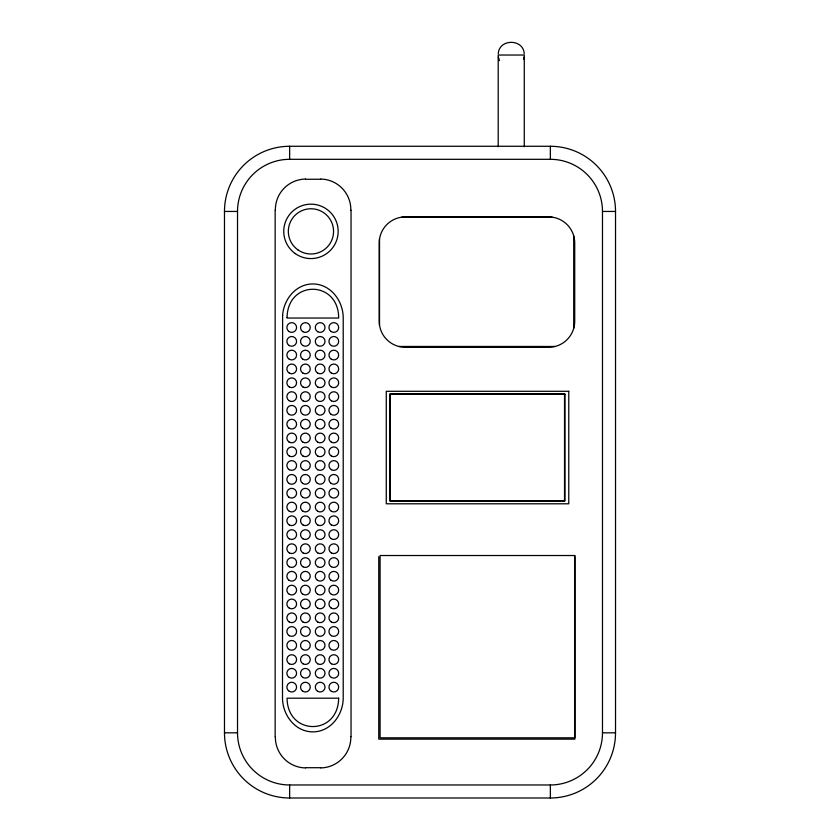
<?xml version="1.0" encoding="UTF-8"?>
<svg xmlns="http://www.w3.org/2000/svg" width="840" height="840" viewBox="0 0 840 840"><rect width="100%" height="100%" fill="white"/><g stroke="black" fill="none" stroke-linecap="round" stroke-linejoin="round"><path stroke-width="1.26" d="M498.267 53.76C498.96 38.556 523.519 38.556 524.212 53.76M524.139 56.952L523.614 59.126M289.653 146.276L550.347 146.276A65.174 65.174 0 0 1 615.521 211.449L615.521 732.827A65.174 65.174 0 0 1 550.347 798L289.653 798A65.174 65.174 0 0 1 224.48 732.827L224.48 211.449A65.174 65.174 0 0 1 289.653 146.276L289.653 159.306A52.143 52.143 0 0 0 237.521 211.449L237.521 732.827A52.143 52.143 0 0 0 289.653 784.97L289.653 798M289.653 159.306L550.347 159.306A52.143 52.143 0 0 1 602.48 211.449L615.521 211.449M305.508 179.256L320.691 179.256M224.48 211.449L237.521 211.449M401.73 217.182L552.206 217.182M398.832 346.469L555.093 346.469M224.48 732.827L237.521 732.827M550.347 798L550.347 784.97A52.143 52.143 0 0 0 602.48 732.827L615.521 732.827M305.508 767.707L320.691 767.707M289.653 784.97L550.347 784.97M499.454 60.606L498.351 56.952M602.48 211.449L602.48 732.827M574.844 556.658L574.844 739.148L378.756 739.148L378.756 556.658M573.72 235.851L573.72 328.356M550.347 146.276L550.347 159.306M524.276 146.759L524.276 55.03L498.204 55.03L498.204 146.759M379.522 238.917L379.522 325.29M351.046 210.231L351.046 736.732M275.153 210.231L275.153 736.732M320.691 179.046A30.671 30.671 0 0 1 350.837 210.231M275.363 210.231A30.671 30.671 0 0 1 305.508 179.046M305.508 767.918A30.671 30.671 0 0 1 275.363 736.743M350.837 736.743A30.671 30.671 0 0 1 320.691 767.918M287.07 317.394L287.06 318.045L338.656 318.045C338.751 280.182 287.774 279.405 287.07 317.394M338.646 698.187C338.257 735.998 287.448 735.998 287.06 698.187L338.646 698.187M282.618 315.305L282.502 697.421C282.261 712.425 292.089 728.112 307.335 731.304A26.828 26.828 0 0 0 318.381 731.304C333.627 728.112 343.455 712.425 343.214 697.421L343.214 318.392C343.455 303.387 333.627 287.711 318.381 284.519A26.828 26.828 0 0 0 307.335 284.519C293.192 287.469 283.531 301.34 282.618 315.305M548.657 216.93L405.279 216.93A26.072 26.072 0 0 0 379.207 243.002L379.207 321.206A26.072 26.072 0 0 0 405.279 347.277L548.657 347.277A26.072 26.072 0 0 0 574.718 321.206L574.718 243.002A26.072 26.072 0 0 0 548.657 216.93M568.764 391.293L386.274 391.293L386.274 503.79L568.764 503.79L568.764 391.293M564.522 393.95L389.897 393.95L389.897 500.913L564.522 500.913L564.522 393.95M564.911 394.128L390.128 394.128L390.128 500.955L564.911 500.955L564.911 394.128M574.812 555.524L380.09 555.524L380.09 737.814L574.812 737.814L574.812 555.524M297.895 249.837A22.607 22.607 0 0 0 333.469 233.447A22.607 22.607 0 0 0 301.487 210.84A22.607 22.607 0 0 0 297.895 249.837M295.25 253.596A27.216 27.216 0 0 0 338.048 233.877A27.216 27.216 0 0 0 299.565 206.661A27.216 27.216 0 0 0 295.25 253.596M331.38 677.481A4.872 4.872 0 0 0 338.688 673.271A4.872 4.872 0 0 0 331.38 669.05A4.872 4.872 0 0 0 331.38 677.481M317.719 677.481A4.872 4.872 0 0 0 325.017 673.271A4.872 4.872 0 0 0 317.719 669.05A4.872 4.872 0 0 0 317.719 677.481M289.296 677.481A4.872 4.872 0 0 0 296.594 673.271A4.872 4.872 0 0 0 289.296 669.05A4.872 4.872 0 0 0 289.296 677.481M302.957 677.481A4.872 4.872 0 0 0 310.254 673.271A4.872 4.872 0 0 0 302.957 669.05A4.872 4.872 0 0 0 302.957 677.481M302.579 691.1A4.872 4.872 0 0 0 310.244 687.572A4.872 4.872 0 0 0 303.356 682.7A4.872 4.872 0 0 0 302.579 691.1M289.296 691.341A4.872 4.872 0 0 0 296.594 687.12A4.872 4.872 0 0 0 289.296 682.909A4.872 4.872 0 0 0 289.296 691.341M317.719 691.341A4.872 4.872 0 0 0 325.017 687.12A4.872 4.872 0 0 0 317.719 682.909A4.872 4.872 0 0 0 317.719 691.341M331.38 691.341A4.872 4.872 0 0 0 338.688 687.12A4.872 4.872 0 0 0 331.38 682.909A4.872 4.872 0 0 0 331.38 691.341M331.38 663.8A4.872 4.872 0 0 0 338.688 659.589A4.872 4.872 0 0 0 331.38 655.368A4.872 4.872 0 0 0 331.38 663.8M317.719 663.8A4.872 4.872 0 0 0 325.017 659.589A4.872 4.872 0 0 0 317.719 655.368A4.872 4.872 0 0 0 317.719 663.8M289.296 663.8A4.872 4.872 0 0 0 296.594 659.589A4.872 4.872 0 0 0 289.296 655.368A4.872 4.872 0 0 0 289.296 663.8M302.957 663.8A4.872 4.872 0 0 0 310.254 659.589A4.872 4.872 0 0 0 302.957 655.368A4.872 4.872 0 0 0 302.957 663.8M331.002 607.929A4.872 4.872 0 0 0 338.667 604.401A4.872 4.872 0 0 0 331.779 599.529A4.872 4.872 0 0 0 331.002 607.929M317.719 608.171A4.872 4.872 0 0 0 325.017 603.95A4.872 4.872 0 0 0 317.719 599.739A4.872 4.872 0 0 0 317.719 608.171M289.296 608.171A4.872 4.872 0 0 0 296.594 603.95A4.872 4.872 0 0 0 289.296 599.739A4.872 4.872 0 0 0 289.296 608.171M302.957 608.171A4.872 4.872 0 0 0 310.254 603.95A4.872 4.872 0 0 0 302.957 599.739A4.872 4.872 0 0 0 302.957 608.171M302.957 622.02A4.872 4.872 0 0 0 310.254 617.809A4.872 4.872 0 0 0 302.957 613.589A4.872 4.872 0 0 0 302.957 622.02M289.296 622.02A4.872 4.872 0 0 0 296.594 617.809A4.872 4.872 0 0 0 289.296 613.589A4.872 4.872 0 0 0 289.296 622.02M317.719 622.02A4.872 4.872 0 0 0 325.017 617.809A4.872 4.872 0 0 0 317.719 613.589A4.872 4.872 0 0 0 317.719 622.02M331.38 622.02A4.872 4.872 0 0 0 338.688 617.809A4.872 4.872 0 0 0 331.38 613.589A4.872 4.872 0 0 0 331.38 622.02M331.38 649.562A4.872 4.872 0 0 0 338.688 645.341A4.872 4.872 0 0 0 331.38 641.13A4.872 4.872 0 0 0 331.38 649.562M317.719 649.562A4.872 4.872 0 0 0 325.017 645.341A4.872 4.872 0 0 0 317.719 641.13A4.872 4.872 0 0 0 317.719 649.562M289.296 649.562A4.872 4.872 0 0 0 296.594 645.341A4.872 4.872 0 0 0 289.296 641.13A4.872 4.872 0 0 0 289.296 649.562M302.957 649.562A4.872 4.872 0 0 0 310.254 645.341A4.872 4.872 0 0 0 302.957 641.13A4.872 4.872 0 0 0 302.957 649.562M302.579 635.46A4.872 4.872 0 0 0 310.244 631.932A4.872 4.872 0 0 0 303.356 627.071A4.872 4.872 0 0 0 302.579 635.46M289.296 635.702A4.872 4.872 0 0 0 296.594 631.491A4.872 4.872 0 0 0 289.296 627.27A4.872 4.872 0 0 0 289.296 635.702M317.719 635.702A4.872 4.872 0 0 0 325.017 631.491A4.872 4.872 0 0 0 317.719 627.27A4.872 4.872 0 0 0 317.719 635.702M331.38 635.702A4.872 4.872 0 0 0 338.688 631.491A4.872 4.872 0 0 0 331.38 627.27A4.872 4.872 0 0 0 331.38 635.702M331.002 580.22A4.872 4.872 0 0 0 338.667 576.692A4.872 4.872 0 0 0 331.779 571.82A4.872 4.872 0 0 0 331.002 580.22M317.342 580.22A4.872 4.872 0 0 0 324.996 576.692A4.872 4.872 0 0 0 318.119 571.82A4.872 4.872 0 0 0 317.342 580.22M288.918 580.22A4.872 4.872 0 0 0 296.572 576.692A4.872 4.872 0 0 0 289.685 571.82A4.872 4.872 0 0 0 288.918 580.22M302.579 580.22A4.872 4.872 0 0 0 310.244 576.692A4.872 4.872 0 0 0 303.356 571.82A4.872 4.872 0 0 0 302.579 580.22M302.957 594.311A4.872 4.872 0 0 0 310.254 590.1A4.872 4.872 0 0 0 302.957 585.879A4.872 4.872 0 0 0 302.957 594.311M289.296 594.311A4.872 4.872 0 0 0 296.594 590.1A4.872 4.872 0 0 0 289.296 585.879A4.872 4.872 0 0 0 289.296 594.311M317.719 594.311A4.872 4.872 0 0 0 325.017 590.1A4.872 4.872 0 0 0 317.719 585.879A4.872 4.872 0 0 0 317.719 594.311M331.38 594.311A4.872 4.872 0 0 0 338.688 590.1A4.872 4.872 0 0 0 331.38 585.879A4.872 4.872 0 0 0 331.38 594.311M331.38 566.779A4.872 4.872 0 0 0 338.688 562.558A4.872 4.872 0 0 0 331.38 558.348A4.872 4.872 0 0 0 331.38 566.779M317.719 566.779A4.872 4.872 0 0 0 325.017 562.558A4.872 4.872 0 0 0 317.719 558.348A4.872 4.872 0 0 0 317.719 566.779M289.296 566.779A4.872 4.872 0 0 0 296.594 562.558A4.872 4.872 0 0 0 289.296 558.348A4.872 4.872 0 0 0 289.296 566.779M302.957 566.779A4.872 4.872 0 0 0 310.254 562.558A4.872 4.872 0 0 0 302.957 558.348A4.872 4.872 0 0 0 302.957 566.779M302.957 552.92A4.872 4.872 0 0 0 310.254 548.709A4.872 4.872 0 0 0 302.957 544.488A4.872 4.872 0 0 0 302.957 552.92M289.296 552.92A4.872 4.872 0 0 0 296.594 548.709A4.872 4.872 0 0 0 289.296 544.488A4.872 4.872 0 0 0 289.296 552.92M317.719 552.92A4.872 4.872 0 0 0 325.017 548.709A4.872 4.872 0 0 0 317.719 544.488A4.872 4.872 0 0 0 317.719 552.92M331.38 552.92A4.872 4.872 0 0 0 338.688 548.709A4.872 4.872 0 0 0 331.38 544.488A4.872 4.872 0 0 0 331.38 552.92M331.38 442.176A4.872 4.872 0 0 0 338.688 437.955A4.872 4.872 0 0 0 331.38 433.745A4.872 4.872 0 0 0 331.38 442.176M317.719 442.176A4.872 4.872 0 0 0 325.017 437.955A4.872 4.872 0 0 0 317.719 433.745A4.872 4.872 0 0 0 317.719 442.176M288.918 441.935A4.872 4.872 0 0 0 296.572 438.406A4.872 4.872 0 0 0 289.685 433.534A4.872 4.872 0 0 0 288.918 441.935M302.957 442.176A4.872 4.872 0 0 0 310.254 437.955A4.872 4.872 0 0 0 302.957 433.745A4.872 4.872 0 0 0 302.957 442.176M302.957 456.026A4.872 4.872 0 0 0 310.254 451.815A4.872 4.872 0 0 0 302.957 447.594A4.872 4.872 0 0 0 302.957 456.026M289.296 456.026A4.872 4.872 0 0 0 296.594 451.815A4.872 4.872 0 0 0 289.296 447.594A4.872 4.872 0 0 0 289.296 456.026M317.719 456.026A4.872 4.872 0 0 0 325.017 451.815A4.872 4.872 0 0 0 317.719 447.594A4.872 4.872 0 0 0 317.719 456.026M331.38 456.026A4.872 4.872 0 0 0 338.688 451.815A4.872 4.872 0 0 0 331.38 447.594A4.872 4.872 0 0 0 331.38 456.026M331.002 483.326A4.872 4.872 0 0 0 338.667 479.798A4.872 4.872 0 0 0 331.779 474.925A4.872 4.872 0 0 0 331.002 483.326M317.342 483.326A4.872 4.872 0 0 0 324.996 479.798A4.872 4.872 0 0 0 318.119 474.925A4.872 4.872 0 0 0 317.342 483.326M289.296 483.567A4.872 4.872 0 0 0 296.594 479.346A4.872 4.872 0 0 0 289.296 475.136A4.872 4.872 0 0 0 289.296 483.567M302.579 483.326A4.872 4.872 0 0 0 310.244 479.798A4.872 4.872 0 0 0 303.356 474.925A4.872 4.872 0 0 0 302.579 483.326M302.957 469.707A4.872 4.872 0 0 0 310.254 465.497A4.872 4.872 0 0 0 302.957 461.276A4.872 4.872 0 0 0 302.957 469.707M289.296 469.707A4.872 4.872 0 0 0 296.594 465.497A4.872 4.872 0 0 0 289.296 461.276A4.872 4.872 0 0 0 289.296 469.707M317.719 469.707A4.872 4.872 0 0 0 325.017 465.497A4.872 4.872 0 0 0 317.719 461.276A4.872 4.872 0 0 0 317.719 469.707M331.38 469.707A4.872 4.872 0 0 0 338.688 465.497A4.872 4.872 0 0 0 331.38 461.276A4.872 4.872 0 0 0 331.38 469.707M331.38 524.958A4.872 4.872 0 0 0 338.688 520.737A4.872 4.872 0 0 0 331.38 516.527A4.872 4.872 0 0 0 331.38 524.958M317.719 524.958A4.872 4.872 0 0 0 325.017 520.737A4.872 4.872 0 0 0 317.719 516.527A4.872 4.872 0 0 0 317.719 524.958M289.296 524.958A4.872 4.872 0 0 0 296.594 520.737A4.872 4.872 0 0 0 289.296 516.527A4.872 4.872 0 0 0 289.296 524.958M302.957 524.958A4.872 4.872 0 0 0 310.254 520.737A4.872 4.872 0 0 0 302.957 516.527A4.872 4.872 0 0 0 302.957 524.958M302.957 538.808A4.872 4.872 0 0 0 310.254 534.597A4.872 4.872 0 0 0 302.957 530.376A4.872 4.872 0 0 0 302.957 538.808M289.296 538.808A4.872 4.872 0 0 0 296.594 534.597A4.872 4.872 0 0 0 289.296 530.376A4.872 4.872 0 0 0 289.296 538.808M317.342 538.566A4.872 4.872 0 0 0 324.996 535.038A4.872 4.872 0 0 0 318.119 530.177A4.872 4.872 0 0 0 317.342 538.566M331.002 538.566A4.872 4.872 0 0 0 338.667 535.038A4.872 4.872 0 0 0 331.779 530.177A4.872 4.872 0 0 0 331.002 538.566M331.38 511.277A4.872 4.872 0 0 0 338.688 507.056A4.872 4.872 0 0 0 331.38 502.845A4.872 4.872 0 0 0 331.38 511.277M317.719 511.277A4.872 4.872 0 0 0 325.017 507.056A4.872 4.872 0 0 0 317.719 502.845A4.872 4.872 0 0 0 317.719 511.277M289.296 511.277A4.872 4.872 0 0 0 296.594 507.056A4.872 4.872 0 0 0 289.296 502.845A4.872 4.872 0 0 0 289.296 511.277M302.957 511.277A4.872 4.872 0 0 0 310.254 507.056A4.872 4.872 0 0 0 302.957 502.845A4.872 4.872 0 0 0 302.957 511.277M302.957 497.417A4.872 4.872 0 0 0 310.254 493.206A4.872 4.872 0 0 0 302.957 488.985A4.872 4.872 0 0 0 302.957 497.417M288.918 497.175A4.872 4.872 0 0 0 296.572 493.647A4.872 4.872 0 0 0 289.685 488.786A4.872 4.872 0 0 0 288.918 497.175M317.719 497.417A4.872 4.872 0 0 0 325.017 493.206A4.872 4.872 0 0 0 317.719 488.985A4.872 4.872 0 0 0 317.719 497.417M331.38 497.417A4.872 4.872 0 0 0 338.688 493.206A4.872 4.872 0 0 0 331.38 488.985A4.872 4.872 0 0 0 331.38 497.417M331.002 386.747A4.872 4.872 0 0 0 338.667 383.208A4.872 4.872 0 0 0 331.779 378.346A4.872 4.872 0 0 0 331.002 386.747M317.719 386.978A4.872 4.872 0 0 0 325.017 382.767A4.872 4.872 0 0 0 317.719 378.546A4.872 4.872 0 0 0 317.719 386.978M289.296 386.978A4.872 4.872 0 0 0 296.594 382.767A4.872 4.872 0 0 0 289.296 378.546A4.872 4.872 0 0 0 289.296 386.978M302.957 386.978A4.872 4.872 0 0 0 310.254 382.767A4.872 4.872 0 0 0 302.957 378.546A4.872 4.872 0 0 0 302.957 386.978M302.957 400.838A4.872 4.872 0 0 0 310.254 396.617A4.872 4.872 0 0 0 302.957 392.406A4.872 4.872 0 0 0 302.957 400.838M288.918 400.596A4.872 4.872 0 0 0 296.572 397.068A4.872 4.872 0 0 0 289.685 392.196A4.872 4.872 0 0 0 288.918 400.596M317.342 400.596A4.872 4.872 0 0 0 324.996 397.068A4.872 4.872 0 0 0 318.119 392.196A4.872 4.872 0 0 0 317.342 400.596M331.38 400.838A4.872 4.872 0 0 0 338.688 396.617A4.872 4.872 0 0 0 331.38 392.406A4.872 4.872 0 0 0 331.38 400.838M331.002 428.138A4.872 4.872 0 0 0 338.667 424.61A4.872 4.872 0 0 0 331.779 419.738A4.872 4.872 0 0 0 331.002 428.138M317.342 428.138A4.872 4.872 0 0 0 324.996 424.61A4.872 4.872 0 0 0 318.119 419.738A4.872 4.872 0 0 0 317.342 428.138M288.918 428.138A4.872 4.872 0 0 0 296.572 424.61A4.872 4.872 0 0 0 289.685 419.738A4.872 4.872 0 0 0 288.918 428.138M302.579 428.138A4.872 4.872 0 0 0 310.244 424.61A4.872 4.872 0 0 0 303.356 419.738A4.872 4.872 0 0 0 302.579 428.138M302.957 414.519A4.872 4.872 0 0 0 310.254 410.308A4.872 4.872 0 0 0 302.957 406.088A4.872 4.872 0 0 0 302.957 414.519M289.296 414.519A4.872 4.872 0 0 0 296.594 410.308A4.872 4.872 0 0 0 289.296 406.088A4.872 4.872 0 0 0 289.296 414.519M317.342 414.278A4.872 4.872 0 0 0 324.996 410.75A4.872 4.872 0 0 0 318.119 405.878A4.872 4.872 0 0 0 317.342 414.278M331.002 414.278A4.872 4.872 0 0 0 338.667 410.75A4.872 4.872 0 0 0 331.779 405.878A4.872 4.872 0 0 0 331.002 414.278M331.38 359.268A4.872 4.872 0 0 0 338.688 355.058A4.872 4.872 0 0 0 331.38 350.837A4.872 4.872 0 0 0 331.38 359.268M317.719 359.268A4.872 4.872 0 0 0 325.017 355.058A4.872 4.872 0 0 0 317.719 350.837A4.872 4.872 0 0 0 317.719 359.268M289.296 359.268A4.872 4.872 0 0 0 296.594 355.058A4.872 4.872 0 0 0 289.296 350.837A4.872 4.872 0 0 0 289.296 359.268M302.579 359.037A4.872 4.872 0 0 0 310.244 355.499A4.872 4.872 0 0 0 303.356 350.637A4.872 4.872 0 0 0 302.579 359.037M302.957 373.128A4.872 4.872 0 0 0 310.254 368.907A4.872 4.872 0 0 0 302.957 364.697A4.872 4.872 0 0 0 302.957 373.128M289.296 373.128A4.872 4.872 0 0 0 296.594 368.907A4.872 4.872 0 0 0 289.296 364.697A4.872 4.872 0 0 0 289.296 373.128M317.719 373.128A4.872 4.872 0 0 0 325.017 368.907A4.872 4.872 0 0 0 317.719 364.697A4.872 4.872 0 0 0 317.719 373.128M331.38 373.128A4.872 4.872 0 0 0 338.688 368.907A4.872 4.872 0 0 0 331.38 364.697A4.872 4.872 0 0 0 331.38 373.128M331.38 345.587A4.872 4.872 0 0 0 338.688 341.376A4.872 4.872 0 0 0 331.38 337.155A4.872 4.872 0 0 0 331.38 345.587M317.719 345.587A4.872 4.872 0 0 0 325.017 341.376A4.872 4.872 0 0 0 317.719 337.155A4.872 4.872 0 0 0 317.719 345.587M289.296 345.587A4.872 4.872 0 0 0 296.594 341.376A4.872 4.872 0 0 0 289.296 337.155A4.872 4.872 0 0 0 289.296 345.587M302.957 345.587A4.872 4.872 0 0 0 310.254 341.376A4.872 4.872 0 0 0 302.957 337.155A4.872 4.872 0 0 0 302.957 345.587M302.957 331.737A4.872 4.872 0 0 0 310.254 327.516A4.872 4.872 0 0 0 302.957 323.306A4.872 4.872 0 0 0 302.957 331.737M288.918 331.495A4.872 4.872 0 0 0 296.572 327.968A4.872 4.872 0 0 0 289.685 323.096A4.872 4.872 0 0 0 288.918 331.495M317.719 331.737A4.872 4.872 0 0 0 325.017 327.516A4.872 4.872 0 0 0 317.719 323.306A4.872 4.872 0 0 0 317.719 331.737M331.002 331.495A4.872 4.872 0 0 0 338.667 327.968A4.872 4.872 0 0 0 331.779 323.096A4.872 4.872 0 0 0 331.002 331.495"/></g></svg>
